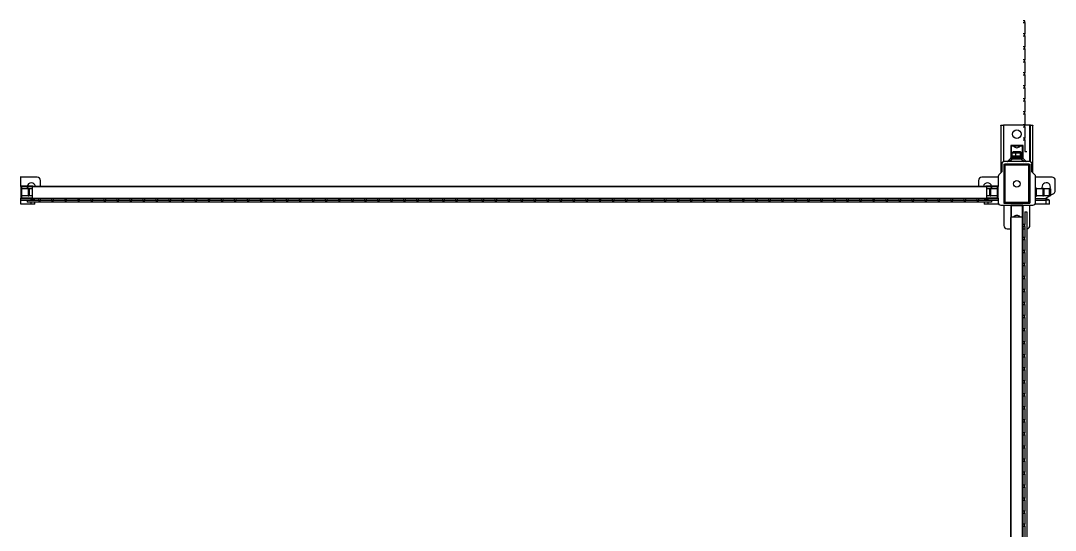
# Model space of a CAD drawing. Header units: inches. Extents: x 0 to 34.2, y 0 to 22.
# Drawn here: x 10.849 to 13.998, y 14.532 to 16.083 of the extents above; entities that cross this region are included whole.
import ezdxf

# ---------------------------------------------------------------- set-up
doc = ezdxf.new("R2010")
doc.units = ezdxf.units.IN
doc.header["$MEASUREMENT"] = 0

msp = doc.modelspace()

# ---------------------------------------------------------------- linework, layer by layer
at = {"color": 7, "linetype": 'Continuous', "lineweight": 25}
for p, q in [((13.9056, 16.0826), (13.8997, 16.0826)), ((13.8997, 16.0767), (13.9056, 16.0767)), ((13.9056, 16.0767), (13.9056, 16.0826)), ((13.9056, 16.0767), (13.9056, 16.043)), ((13.9056, 16.043), (13.8997, 16.043)), ((13.8997, 16.037), (13.9056, 16.037)), ((13.9056, 16.037), (13.9056, 16.043)), ((13.9056, 16.037), (13.9056, 16.0033)), ((13.9056, 16.0033), (13.8997, 16.0033)), ((13.8997, 15.9974), (13.9056, 15.9974)), ((13.9056, 15.9974), (13.9056, 16.0033)), ((13.9056, 15.9974), (13.9056, 15.9637)), ((13.9056, 15.9637), (13.8997, 15.9637)), ((13.9056, 15.9577), (13.9056, 15.9637)), ((13.8997, 15.9577), (13.9056, 15.9577)), ((13.9056, 15.9577), (13.9056, 15.924)), ((13.9056, 15.924), (13.8997, 15.924)), ((13.8997, 15.918), (13.9056, 15.918)), ((13.9056, 15.918), (13.9056, 15.924)), ((13.9056, 15.918), (13.9056, 15.8843)), ((13.9056, 15.8843), (13.8997, 15.8843)), ((13.8997, 15.8784), (13.9056, 15.8784)), ((13.9056, 15.8784), (13.9056, 15.8843)), ((13.9056, 15.8784), (13.9056, 15.8447)), ((13.9056, 15.8447), (13.8997, 15.8447)), ((13.8997, 15.8387), (13.9056, 15.8387)), ((13.9056, 15.8387), (13.9056, 15.8447)), ((13.9056, 15.8387), (13.9056, 15.805)), ((13.9056, 15.805), (13.8997, 15.805)), ((13.8997, 15.7991), (13.9056, 15.7991)), ((13.9056, 15.7991), (13.9056, 15.805)), ((13.9056, 15.7991), (13.9056, 15.7654)), ((13.8318, 15.7651), (13.8397, 15.7651)), ((13.8318, 15.7638), (13.8318, 15.7651)), ((13.8318, 15.7638), (13.8318, 15.6461)), ((13.8397, 15.7638), (13.8318, 15.7638)), ((13.8397, 15.7651), (13.8397, 15.7638)), ((13.8412, 15.7651), (13.8397, 15.7651)), ((13.8397, 15.7638), (13.8397, 15.6537)), ((13.9205, 15.7651), (13.8412, 15.7651)), ((13.8412, 15.6542), (13.8412, 15.7651)), ((13.9056, 15.7654), (13.8997, 15.7654)), ((13.8997, 15.7594), (13.9056, 15.7594)), ((13.9056, 15.7594), (13.9056, 15.7654)), ((13.9056, 15.7594), (13.9056, 15.7257)), ((13.922, 15.7651), (13.9205, 15.7651)), ((13.9205, 15.6542), (13.9205, 15.7651)), ((13.922, 15.7651), (13.9299, 15.7651)), ((13.922, 15.7638), (13.922, 15.7651)), ((13.922, 15.6537), (13.922, 15.7638)), ((13.9299, 15.7638), (13.922, 15.7638)), ((13.9299, 15.7651), (13.9299, 15.7638)), ((13.9299, 15.6461), (13.9299, 15.7638)), ((13.9056, 15.7257), (13.8997, 15.7257)), ((13.8997, 15.7198), (13.9056, 15.7198)), ((13.9056, 15.7198), (13.9056, 15.7257)), ((13.9056, 15.7198), (13.9056, 15.685)), ((13.8632, 15.7029), (13.862, 15.7029)), ((13.862, 15.7017), (13.862, 15.6664)), ((13.8977, 15.7009), (13.864, 15.7009)), ((13.864, 15.7009), (13.864, 15.6672)), ((13.8667, 15.6712), (13.8667, 15.6811)), ((13.8667, 15.6811), (13.8779, 15.6811)), ((13.8675, 15.6818), (13.8675, 15.6811)), ((13.8676, 15.6818), (13.8675, 15.6818)), ((13.8679, 15.6824), (13.8676, 15.6819)), ((13.8676, 15.6811), (13.8676, 15.6818)), ((13.8677, 15.682), (13.8681, 15.6826)), ((13.8679, 15.682), (13.8677, 15.682)), ((13.8694, 15.6832), (13.868, 15.6827)), ((13.8923, 15.6832), (13.8694, 15.6832)), ((13.8779, 15.6712), (13.8779, 15.6811)), ((13.8779, 15.6811), (13.892, 15.6811)), ((13.8801, 15.6818), (13.8799, 15.6818)), ((13.8799, 15.6818), (13.8799, 15.6811)), ((13.8801, 15.6811), (13.8801, 15.6818)), ((13.892, 15.6712), (13.892, 15.6811)), ((13.892, 15.6811), (13.8949, 15.6811)), ((13.8936, 15.6827), (13.8923, 15.6832)), ((13.8932, 15.6818), (13.8932, 15.6818)), ((13.8933, 15.6818), (13.8932, 15.6818)), ((13.8932, 15.6818), (13.8932, 15.6811)), ((13.8933, 15.6811), (13.8933, 15.6818)), ((13.8937, 15.6824), (13.8941, 15.6818)), ((13.8941, 15.6811), (13.8941, 15.6818)), ((13.8941, 15.6818), (13.8941, 15.6818)), ((13.8941, 15.6818), (13.8941, 15.6811)), ((13.8949, 15.6712), (13.8949, 15.6811)), ((13.8977, 15.6672), (13.8977, 15.7009)), ((13.8997, 15.7029), (13.8985, 15.7029)), ((13.8997, 15.6664), (13.8997, 15.7017)), ((13.9056, 15.685), (13.9116, 15.685)), ((13.919, 15.6543), (13.8427, 15.6543)), ((13.8607, 15.6629), (13.8521, 15.6543)), ((13.8663, 15.6618), (13.8588, 15.6543)), ((13.8632, 15.6652), (13.8985, 15.6652)), ((13.864, 15.6672), (13.8977, 15.6672)), ((13.8663, 15.6652), (13.8663, 15.6618)), ((13.8954, 15.6652), (13.8663, 15.6652)), ((13.8954, 15.6618), (13.8663, 15.6618)), ((13.8667, 15.6712), (13.8779, 15.6712)), ((13.8729, 15.6712), (13.8729, 15.6652)), ((13.8779, 15.6712), (13.892, 15.6712)), ((13.8888, 15.6652), (13.8888, 15.6712)), ((13.892, 15.6712), (13.8949, 15.6712)), ((13.8954, 15.6652), (13.8954, 15.6618)), ((13.8954, 15.6618), (13.9029, 15.6543)), ((13.901, 15.6629), (13.9096, 15.6543)), ((13.8347, 15.6226), (13.8262, 15.614)), ((13.8347, 15.6461), (13.8318, 15.6461)), ((13.8318, 15.6461), (13.8318, 15.6196)), ((13.8347, 15.6464), (13.8347, 15.6226)), ((13.8412, 15.6431), (13.8412, 15.5301)), ((13.8413, 15.6461), (13.8413, 15.6438)), ((13.8413, 15.6461), (13.8442, 15.6461)), ((13.9175, 15.6461), (13.8442, 15.6461)), ((13.9175, 15.6431), (13.8442, 15.6431)), ((13.8442, 15.6431), (13.8442, 15.5301)), ((13.9175, 15.6461), (13.9206, 15.6461)), ((13.9175, 15.5301), (13.9175, 15.6431)), ((13.9205, 15.6183), (13.9205, 15.6461)), ((13.9205, 15.5301), (13.9205, 15.6431)), ((13.9205, 15.6183), (13.9206, 15.6183)), ((13.9205, 15.6064), (13.9205, 15.6183)), ((13.9206, 15.6461), (13.9206, 15.5271)), ((13.9269, 15.6226), (13.9269, 15.6464)), ((13.9269, 15.6461), (13.9299, 15.6461)), ((13.9355, 15.614), (13.9269, 15.6226)), ((13.9299, 15.6196), (13.9299, 15.6461)), ((10.8494, 15.5785), (10.8494, 15.6084)), ((10.8994, 15.6064), (10.8494, 15.6064)), ((10.9094, 15.5797), (10.9094, 15.5965)), ((13.7638, 15.5965), (13.7638, 15.5797)), ((13.8238, 15.6064), (13.7738, 15.6064)), ((13.8238, 15.6084), (13.8238, 15.5785)), ((13.9206, 15.6064), (13.9205, 15.6064)), ((13.9379, 15.5294), (13.9379, 15.6084)), ((13.9879, 15.6064), (13.9379, 15.6064)), ((13.9978, 15.5655), (13.9978, 15.5965)), ((10.8494, 15.5785), (10.8494, 15.5431)), ((10.8859, 15.5797), (10.8505, 15.5797)), ((10.8514, 15.5777), (10.8514, 15.544)), ((10.8851, 15.5777), (10.8514, 15.5777)), ((10.8519, 15.5727), (10.8514, 15.5727)), ((10.8519, 15.5489), (10.8519, 15.5727)), ((10.8717, 15.5707), (10.8519, 15.5707)), ((10.8737, 15.5717), (10.8717, 15.5717)), ((10.8717, 15.5717), (10.8717, 15.5499)), ((10.8757, 15.5697), (10.8737, 15.5717)), ((10.8737, 15.5499), (10.8737, 15.5717)), ((10.8851, 15.5707), (10.8747, 15.5707)), ((10.8757, 15.5519), (10.8757, 15.5697)), ((10.8851, 15.544), (10.8851, 15.5777)), ((10.8871, 15.5797), (13.7862, 15.5797)), ((10.8871, 15.5785), (10.8871, 15.5797)), ((10.8871, 15.5785), (13.7862, 15.5785)), ((13.7862, 15.5797), (13.7862, 15.5785)), ((13.8227, 15.5797), (13.7873, 15.5797)), ((13.8218, 15.5777), (13.7881, 15.5777)), ((13.7881, 15.5777), (13.7881, 15.544)), ((13.7985, 15.5707), (13.7881, 15.5707)), ((13.7995, 15.5717), (13.7976, 15.5697)), ((13.7976, 15.5697), (13.7976, 15.5519)), ((13.8015, 15.5717), (13.7995, 15.5717)), ((13.7995, 15.5717), (13.7995, 15.5499)), ((13.8015, 15.5499), (13.8015, 15.5717)), ((13.8214, 15.5707), (13.8015, 15.5707)), ((13.8218, 15.5727), (13.8214, 15.5727)), ((13.8214, 15.5727), (13.8214, 15.5489)), ((13.8218, 15.544), (13.8218, 15.5777)), ((13.8238, 15.5431), (13.8238, 15.5785)), ((13.9403, 15.5727), (13.9379, 15.5727)), ((13.9403, 15.5489), (13.9403, 15.5727)), ((13.9602, 15.5707), (13.9403, 15.5707)), ((13.9621, 15.5717), (13.9602, 15.5717)), ((13.9602, 15.5717), (13.9602, 15.5499)), ((13.9641, 15.5697), (13.9621, 15.5717)), ((13.9621, 15.5499), (13.9621, 15.5717)), ((13.98, 15.5707), (13.9631, 15.5707)), ((13.9641, 15.5519), (13.9641, 15.5697)), ((13.982, 15.5717), (13.98, 15.5717)), ((13.98, 15.5499), (13.98, 15.5717)), ((13.984, 15.5697), (13.982, 15.5717)), ((13.982, 15.5499), (13.982, 15.5717)), ((13.9837, 15.5516), (13.9929, 15.5569)), ((13.984, 15.5519), (13.984, 15.5697)), ((10.8494, 15.5294), (10.8494, 15.5431)), ((10.8494, 15.5421), (10.8501, 15.5421)), ((10.8494, 15.5371), (10.8801, 15.5371)), ((10.8494, 15.5242), (10.8494, 15.5294)), ((10.8801, 15.5242), (10.8494, 15.5242)), ((10.8505, 15.542), (10.8859, 15.542)), ((10.8514, 15.5489), (10.8519, 15.5489)), ((10.8514, 15.544), (10.8851, 15.544)), ((10.8519, 15.5509), (10.8717, 15.5509)), ((10.8692, 15.536), (10.8692, 15.5301)), ((10.9039, 15.536), (10.8692, 15.536)), ((13.804, 15.5301), (10.8692, 15.5301)), ((10.8717, 15.5499), (10.8737, 15.5499)), ((10.8737, 15.5499), (10.8757, 15.5519)), ((10.8747, 15.5509), (10.8851, 15.5509)), ((10.8801, 15.542), (10.8801, 15.5371)), ((10.892, 15.5371), (10.8801, 15.5371)), ((10.8801, 15.5371), (10.8801, 15.536)), ((10.8801, 15.5301), (10.8801, 15.5242)), ((10.892, 15.5242), (10.8801, 15.5242)), ((10.892, 15.5371), (10.8816, 15.542)), ((10.8819, 15.544), (10.8851, 15.5458)), ((10.8871, 15.5431), (13.7862, 15.5431)), ((10.8871, 15.542), (10.8871, 15.5431)), ((10.8871, 15.542), (13.7862, 15.542)), ((10.892, 15.536), (10.892, 15.5371)), ((10.892, 15.5242), (10.892, 15.5301)), ((10.9039, 15.542), (10.9039, 15.536)), ((10.9039, 15.536), (10.9099, 15.536)), ((10.9099, 15.536), (10.9099, 15.542)), ((10.9436, 15.536), (10.9099, 15.536)), ((10.9436, 15.542), (10.9436, 15.536)), ((10.9436, 15.536), (10.9495, 15.536)), ((10.9495, 15.536), (10.9495, 15.542)), ((10.9832, 15.536), (10.9495, 15.536)), ((10.9832, 15.542), (10.9832, 15.536)), ((10.9832, 15.536), (10.9892, 15.536)), ((10.9892, 15.536), (10.9892, 15.542)), ((11.0229, 15.536), (10.9892, 15.536)), ((11.0229, 15.542), (11.0229, 15.536)), ((11.0229, 15.536), (11.0288, 15.536)), ((11.0288, 15.536), (11.0288, 15.542)), ((11.0625, 15.536), (11.0288, 15.536)), ((11.0625, 15.542), (11.0625, 15.536)), ((11.0625, 15.536), (11.0685, 15.536)), ((11.0685, 15.536), (11.0685, 15.542)), ((11.1022, 15.536), (11.0685, 15.536)), ((11.1022, 15.542), (11.1022, 15.536)), ((11.1022, 15.536), (11.1082, 15.536)), ((11.1082, 15.536), (11.1082, 15.542)), ((11.1419, 15.536), (11.1082, 15.536)), ((11.1419, 15.542), (11.1419, 15.536)), ((11.1419, 15.536), (11.1478, 15.536)), ((11.1478, 15.536), (11.1478, 15.542)), ((11.1815, 15.536), (11.1478, 15.536)), ((11.1815, 15.542), (11.1815, 15.536)), ((11.1815, 15.536), (11.1875, 15.536)), ((11.1875, 15.536), (11.1875, 15.542)), ((11.2212, 15.536), (11.1875, 15.536)), ((11.2212, 15.542), (11.2212, 15.536)), ((11.2212, 15.536), (11.2271, 15.536)), ((11.2271, 15.536), (11.2271, 15.542)), ((11.2608, 15.536), (11.2271, 15.536)), ((11.2608, 15.542), (11.2608, 15.536)), ((11.2608, 15.536), (11.2668, 15.536)), ((11.2668, 15.536), (11.2668, 15.542)), ((11.3005, 15.536), (11.2668, 15.536)), ((11.3005, 15.542), (11.3005, 15.536)), ((11.3005, 15.536), (11.3065, 15.536)), ((11.3065, 15.536), (11.3065, 15.542)), ((11.3402, 15.536), (11.3065, 15.536)), ((11.3402, 15.542), (11.3402, 15.536)), ((11.3402, 15.536), (11.3461, 15.536)), ((11.3461, 15.536), (11.3461, 15.542)), ((11.3798, 15.536), (11.3461, 15.536)), ((11.3798, 15.542), (11.3798, 15.536)), ((11.3798, 15.536), (11.3858, 15.536)), ((11.3858, 15.536), (11.3858, 15.542)), ((11.4195, 15.536), (11.3858, 15.536)), ((11.4195, 15.542), (11.4195, 15.536)), ((11.4195, 15.536), (11.4254, 15.536)), ((11.4254, 15.536), (11.4254, 15.542)), ((11.4591, 15.536), (11.4254, 15.536)), ((11.4591, 15.542), (11.4591, 15.536)), ((11.4591, 15.536), (11.4651, 15.536)), ((11.4651, 15.536), (11.4651, 15.542)), ((11.4988, 15.536), (11.4651, 15.536)), ((11.4988, 15.542), (11.4988, 15.536)), ((11.4988, 15.536), (11.5047, 15.536)), ((11.5047, 15.536), (11.5047, 15.542)), ((11.5385, 15.536), (11.5047, 15.536)), ((11.5385, 15.542), (11.5385, 15.536)), ((11.5385, 15.536), (11.5444, 15.536)), ((11.5444, 15.536), (11.5444, 15.542)), ((11.5781, 15.536), (11.5444, 15.536)), ((11.5781, 15.542), (11.5781, 15.536)), ((11.5781, 15.536), (11.5841, 15.536)), ((11.5841, 15.536), (11.5841, 15.542)), ((11.6178, 15.536), (11.5841, 15.536)), ((11.6178, 15.542), (11.6178, 15.536)), ((11.6178, 15.536), (11.6237, 15.536)), ((11.6237, 15.536), (11.6237, 15.542)), ((11.6574, 15.536), (11.6237, 15.536)), ((11.6574, 15.542), (11.6574, 15.536)), ((11.6574, 15.536), (11.6634, 15.536)), ((11.6634, 15.536), (11.6634, 15.542)), ((11.6971, 15.536), (11.6634, 15.536)), ((11.6971, 15.542), (11.6971, 15.536)), ((11.6971, 15.536), (11.703, 15.536)), ((11.703, 15.536), (11.703, 15.542)), ((11.7368, 15.536), (11.703, 15.536)), ((11.7368, 15.542), (11.7368, 15.536)), ((11.7368, 15.536), (11.7427, 15.536)), ((11.7427, 15.536), (11.7427, 15.542)), ((11.7764, 15.536), (11.7427, 15.536)), ((11.7764, 15.542), (11.7764, 15.536)), ((11.7764, 15.536), (11.7824, 15.536)), ((11.7824, 15.536), (11.7824, 15.542)), ((11.8161, 15.536), (11.7824, 15.536)), ((11.8161, 15.542), (11.8161, 15.536)), ((11.8161, 15.536), (11.822, 15.536)), ((11.822, 15.536), (11.822, 15.542)), ((11.8557, 15.536), (11.822, 15.536)), ((11.8557, 15.542), (11.8557, 15.536)), ((11.8557, 15.536), (11.8617, 15.536)), ((11.8617, 15.536), (11.8617, 15.542)), ((11.8954, 15.536), (11.8617, 15.536)), ((11.8954, 15.542), (11.8954, 15.536)), ((11.8954, 15.536), (11.9013, 15.536)), ((11.9013, 15.536), (11.9013, 15.542)), ((11.9351, 15.536), (11.9013, 15.536)), ((11.9351, 15.542), (11.9351, 15.536)), ((11.9351, 15.536), (11.941, 15.536)), ((11.941, 15.536), (11.941, 15.542)), ((11.9747, 15.536), (11.941, 15.536)), ((11.9747, 15.542), (11.9747, 15.536)), ((11.9747, 15.536), (11.9807, 15.536)), ((11.9807, 15.536), (11.9807, 15.542)), ((12.0144, 15.536), (11.9807, 15.536)), ((12.0144, 15.542), (12.0144, 15.536)), ((12.0144, 15.536), (12.0203, 15.536)), ((12.0203, 15.536), (12.0203, 15.542)), ((12.054, 15.536), (12.0203, 15.536)), ((12.054, 15.542), (12.054, 15.536)), ((12.054, 15.536), (12.06, 15.536)), ((12.06, 15.536), (12.06, 15.542)), ((12.0937, 15.536), (12.06, 15.536)), ((12.0937, 15.542), (12.0937, 15.536)), ((12.0937, 15.536), (12.0996, 15.536)), ((12.0996, 15.536), (12.0996, 15.542)), ((12.1333, 15.536), (12.0996, 15.536)), ((12.1333, 15.542), (12.1333, 15.536)), ((12.1333, 15.536), (12.1393, 15.536)), ((12.1393, 15.536), (12.1393, 15.542)), ((12.173, 15.536), (12.1393, 15.536)), ((12.173, 15.542), (12.173, 15.536)), ((12.173, 15.536), (12.179, 15.536)), ((12.179, 15.536), (12.179, 15.542)), ((12.2127, 15.536), (12.179, 15.536)), ((12.2127, 15.542), (12.2127, 15.536)), ((12.2127, 15.536), (12.2186, 15.536)), ((12.2186, 15.536), (12.2186, 15.542)), ((12.2523, 15.536), (12.2186, 15.536)), ((12.2523, 15.542), (12.2523, 15.536)), ((12.2523, 15.536), (12.2583, 15.536)), ((12.2583, 15.536), (12.2583, 15.542)), ((12.292, 15.536), (12.2583, 15.536)), ((12.292, 15.542), (12.292, 15.536)), ((12.292, 15.536), (12.2979, 15.536)), ((12.2979, 15.536), (12.2979, 15.542)), ((12.3316, 15.536), (12.2979, 15.536)), ((12.3316, 15.542), (12.3316, 15.536)), ((12.3316, 15.536), (12.3376, 15.536)), ((12.3376, 15.536), (12.3376, 15.542)), ((12.3713, 15.536), (12.3376, 15.536)), ((12.3713, 15.542), (12.3713, 15.536)), ((12.3713, 15.536), (12.3773, 15.536)), ((12.3773, 15.536), (12.3773, 15.542)), ((12.411, 15.536), (12.3773, 15.536)), ((12.411, 15.542), (12.411, 15.536)), ((12.411, 15.536), (12.4169, 15.536)), ((12.4169, 15.536), (12.4169, 15.542)), ((12.4506, 15.536), (12.4169, 15.536)), ((12.4506, 15.542), (12.4506, 15.536)), ((12.4506, 15.536), (12.4566, 15.536)), ((12.4566, 15.536), (12.4566, 15.542)), ((12.4903, 15.536), (12.4566, 15.536)), ((12.4903, 15.542), (12.4903, 15.536)), ((12.4903, 15.536), (12.4962, 15.536)), ((12.4962, 15.536), (12.4962, 15.542)), ((12.5299, 15.536), (12.4962, 15.536)), ((12.5299, 15.542), (12.5299, 15.536)), ((12.5299, 15.536), (12.5359, 15.536)), ((12.5359, 15.536), (12.5359, 15.542)), ((12.5696, 15.536), (12.5359, 15.536)), ((12.5696, 15.542), (12.5696, 15.536)), ((12.5696, 15.536), (12.5756, 15.536)), ((12.5756, 15.536), (12.5756, 15.542)), ((12.6093, 15.536), (12.5756, 15.536)), ((12.6093, 15.542), (12.6093, 15.536)), ((12.6093, 15.536), (12.6152, 15.536)), ((12.6152, 15.536), (12.6152, 15.542)), ((12.6489, 15.536), (12.6152, 15.536)), ((12.6489, 15.542), (12.6489, 15.536)), ((12.6489, 15.536), (12.6549, 15.536)), ((12.6549, 15.536), (12.6549, 15.542)), ((12.6886, 15.536), (12.6549, 15.536)), ((12.6886, 15.542), (12.6886, 15.536)), ((12.6886, 15.536), (12.6945, 15.536)), ((12.6945, 15.536), (12.6945, 15.542)), ((12.7282, 15.536), (12.6945, 15.536)), ((12.7282, 15.542), (12.7282, 15.536)), ((12.7282, 15.536), (12.7342, 15.536)), ((12.7342, 15.536), (12.7342, 15.542)), ((12.7679, 15.536), (12.7342, 15.536)), ((12.7679, 15.542), (12.7679, 15.536)), ((12.7679, 15.536), (12.7738, 15.536)), ((12.7738, 15.536), (12.7738, 15.542)), ((12.8076, 15.536), (12.7738, 15.536)), ((12.8076, 15.542), (12.8076, 15.536)), ((12.8076, 15.536), (12.8135, 15.536)), ((12.8135, 15.536), (12.8135, 15.542)), ((12.8472, 15.536), (12.8135, 15.536)), ((12.8472, 15.542), (12.8472, 15.536)), ((12.8472, 15.536), (12.8532, 15.536)), ((12.8532, 15.536), (12.8532, 15.542)), ((12.8869, 15.536), (12.8532, 15.536)), ((12.8869, 15.542), (12.8869, 15.536)), ((12.8869, 15.536), (12.8928, 15.536)), ((12.8928, 15.536), (12.8928, 15.542)), ((12.9265, 15.536), (12.8928, 15.536)), ((12.9265, 15.542), (12.9265, 15.536)), ((12.9265, 15.536), (12.9325, 15.536)), ((12.9325, 15.536), (12.9325, 15.542)), ((12.9662, 15.536), (12.9325, 15.536)), ((12.9662, 15.542), (12.9662, 15.536)), ((12.9662, 15.536), (12.9721, 15.536)), ((12.9721, 15.536), (12.9721, 15.542)), ((13.0059, 15.536), (12.9721, 15.536)), ((13.0059, 15.542), (13.0059, 15.536)), ((13.0059, 15.536), (13.0118, 15.536)), ((13.0118, 15.536), (13.0118, 15.542)), ((13.0455, 15.536), (13.0118, 15.536)), ((13.0455, 15.542), (13.0455, 15.536)), ((13.0455, 15.536), (13.0515, 15.536)), ((13.0515, 15.536), (13.0515, 15.542)), ((13.0852, 15.536), (13.0515, 15.536)), ((13.0852, 15.542), (13.0852, 15.536)), ((13.0852, 15.536), (13.0911, 15.536)), ((13.0911, 15.536), (13.0911, 15.542)), ((13.1248, 15.536), (13.0911, 15.536)), ((13.1248, 15.542), (13.1248, 15.536)), ((13.1248, 15.536), (13.1308, 15.536)), ((13.1308, 15.536), (13.1308, 15.542)), ((13.1645, 15.536), (13.1308, 15.536)), ((13.1645, 15.542), (13.1645, 15.536)), ((13.1645, 15.536), (13.1704, 15.536)), ((13.1704, 15.536), (13.1704, 15.542)), ((13.2042, 15.536), (13.1704, 15.536)), ((13.2042, 15.542), (13.2042, 15.536)), ((13.2042, 15.536), (13.2101, 15.536)), ((13.2101, 15.536), (13.2101, 15.542)), ((13.2438, 15.536), (13.2101, 15.536)), ((13.2438, 15.542), (13.2438, 15.536)), ((13.2438, 15.536), (13.2498, 15.536)), ((13.2498, 15.536), (13.2498, 15.542)), ((13.2835, 15.536), (13.2498, 15.536)), ((13.2835, 15.542), (13.2835, 15.536)), ((13.2835, 15.536), (13.2894, 15.536)), ((13.2894, 15.536), (13.2894, 15.542)), ((13.3231, 15.536), (13.2894, 15.536)), ((13.3231, 15.542), (13.3231, 15.536)), ((13.3231, 15.536), (13.3291, 15.536)), ((13.3291, 15.536), (13.3291, 15.542)), ((13.3628, 15.536), (13.3291, 15.536)), ((13.3628, 15.542), (13.3628, 15.536)), ((13.3628, 15.536), (13.3687, 15.536)), ((13.3687, 15.536), (13.3687, 15.542)), ((13.4024, 15.536), (13.3687, 15.536)), ((13.4024, 15.542), (13.4024, 15.536)), ((13.4024, 15.536), (13.4084, 15.536)), ((13.4084, 15.536), (13.4084, 15.542)), ((13.4421, 15.536), (13.4084, 15.536)), ((13.4421, 15.542), (13.4421, 15.536)), ((13.4421, 15.536), (13.4481, 15.536)), ((13.4481, 15.536), (13.4481, 15.542)), ((13.4818, 15.536), (13.4481, 15.536)), ((13.4818, 15.542), (13.4818, 15.536)), ((13.4818, 15.536), (13.4877, 15.536)), ((13.4877, 15.536), (13.4877, 15.542)), ((13.5214, 15.536), (13.4877, 15.536)), ((13.5214, 15.542), (13.5214, 15.536)), ((13.5214, 15.536), (13.5274, 15.536)), ((13.5274, 15.536), (13.5274, 15.542)), ((13.5611, 15.536), (13.5274, 15.536)), ((13.5611, 15.542), (13.5611, 15.536)), ((13.5611, 15.536), (13.567, 15.536)), ((13.567, 15.536), (13.567, 15.542)), ((13.6007, 15.536), (13.567, 15.536)), ((13.6007, 15.542), (13.6007, 15.536)), ((13.6007, 15.536), (13.6067, 15.536)), ((13.6067, 15.536), (13.6067, 15.542)), ((13.6404, 15.536), (13.6067, 15.536)), ((13.6404, 15.542), (13.6404, 15.536)), ((13.6404, 15.536), (13.6464, 15.536)), ((13.6464, 15.536), (13.6464, 15.542)), ((13.6801, 15.536), (13.6464, 15.536)), ((13.6801, 15.542), (13.6801, 15.536)), ((13.6801, 15.536), (13.686, 15.536)), ((13.686, 15.536), (13.686, 15.542)), ((13.7197, 15.536), (13.686, 15.536)), ((13.7197, 15.542), (13.7197, 15.536)), ((13.7197, 15.536), (13.7257, 15.536)), ((13.7257, 15.536), (13.7257, 15.542)), ((13.7594, 15.536), (13.7257, 15.536)), ((13.7594, 15.542), (13.7594, 15.536)), ((13.7594, 15.536), (13.7653, 15.536)), ((13.7653, 15.536), (13.7653, 15.542)), ((13.804, 15.536), (13.7653, 15.536)), ((13.7916, 15.542), (13.7812, 15.5371)), ((13.7931, 15.5371), (13.7812, 15.5371)), ((13.7812, 15.5371), (13.7812, 15.536)), ((13.7812, 15.5301), (13.7812, 15.5242)), ((13.7931, 15.5242), (13.7812, 15.5242)), ((13.7862, 15.5431), (13.7862, 15.542)), ((13.7873, 15.542), (13.8227, 15.542)), ((13.7881, 15.5509), (13.7985, 15.5509)), ((13.7881, 15.5458), (13.7913, 15.544)), ((13.7881, 15.544), (13.8218, 15.544)), ((13.7931, 15.5371), (13.7931, 15.542)), ((13.7931, 15.5371), (13.8238, 15.5371)), ((13.7931, 15.536), (13.7931, 15.5371)), ((13.7931, 15.5242), (13.7931, 15.5301)), ((13.8238, 15.5242), (13.7931, 15.5242)), ((13.7976, 15.5519), (13.7995, 15.5499)), ((13.7995, 15.5499), (13.8015, 15.5499)), ((13.8015, 15.5509), (13.8214, 15.5509)), ((13.804, 15.536), (13.804, 15.5301)), ((13.8214, 15.5489), (13.8218, 15.5489)), ((13.8231, 15.5421), (13.8238, 15.5421)), ((13.8238, 15.5431), (13.8238, 15.5294)), ((13.8238, 15.5294), (13.8238, 15.5242)), ((13.8413, 15.5294), (13.8413, 15.5271)), ((13.8413, 15.5271), (13.8442, 15.5271)), ((13.8442, 15.5301), (13.9175, 15.5301)), ((13.8442, 15.5271), (13.9175, 15.5271)), ((13.9175, 15.5271), (13.9206, 15.5271)), ((13.9379, 15.5489), (13.9403, 15.5489)), ((13.9379, 15.5421), (13.9686, 15.5421)), ((13.9379, 15.5371), (13.9686, 15.5371)), ((13.9379, 15.5242), (13.9379, 15.5294)), ((13.9686, 15.5242), (13.9379, 15.5242)), ((13.9403, 15.5509), (13.9602, 15.5509)), ((13.9602, 15.5499), (13.9621, 15.5499)), ((13.9621, 15.5499), (13.9641, 15.5519)), ((13.9631, 15.5509), (13.98, 15.5509)), ((13.9672, 15.5421), (13.9807, 15.5499)), ((13.9686, 15.5421), (13.9686, 15.5371)), ((13.9699, 15.5421), (13.9686, 15.5421)), ((13.9686, 15.5371), (13.9686, 15.5242)), ((13.9805, 15.5371), (13.9686, 15.5371)), ((13.9805, 15.5242), (13.9686, 15.5242)), ((13.9805, 15.5371), (13.9699, 15.5421)), ((13.98, 15.5499), (13.982, 15.5499)), ((13.9805, 15.5242), (13.9805, 15.5371)), ((13.982, 15.5499), (13.984, 15.5519)), ((13.8318, 15.5215), (13.8632, 15.5215)), ((13.8412, 15.5215), (13.8412, 15.4597)), ((13.862, 15.5203), (13.862, 15.4849)), ((13.8985, 15.5215), (13.8632, 15.5215)), ((13.864, 15.5195), (13.864, 15.4858)), ((13.8977, 15.5195), (13.864, 15.5195)), ((13.8977, 15.4858), (13.8977, 15.5195)), ((13.8985, 15.5215), (13.9299, 15.5215)), ((13.8997, 15.4849), (13.8997, 15.5203)), ((13.9056, 15.5016), (13.9056, 15.463)), ((13.9056, 15.5016), (13.9116, 15.5016)), ((13.9116, 15.5016), (13.9116, 12.5668)), ((13.9205, 15.4597), (13.9205, 15.5215)), ((13.862, 12.5847), (13.862, 15.4838)), ((13.862, 15.4838), (13.8632, 15.4838)), ((13.8632, 12.5847), (13.8632, 15.4838)), ((13.864, 15.4858), (13.8977, 15.4858)), ((13.8985, 12.5847), (13.8985, 15.4838)), ((13.8985, 15.4838), (13.8997, 15.4838)), ((13.8997, 12.5847), (13.8997, 15.4838)), ((13.9056, 15.463), (13.8997, 15.463)), ((13.9056, 15.457), (13.9056, 15.463)), ((13.8511, 15.4498), (13.862, 15.4498)), ((13.8997, 15.457), (13.9056, 15.457)), ((13.8997, 15.4498), (13.9056, 15.4498)), ((13.9056, 15.457), (13.9056, 15.4233)), ((13.9056, 15.4233), (13.8997, 15.4233)), ((13.8997, 15.4173), (13.9056, 15.4173)), ((13.9056, 15.4173), (13.9056, 15.4233)), ((13.9056, 15.4173), (13.9056, 15.3836)), ((13.9056, 15.3836), (13.8997, 15.3836)), ((13.8997, 15.3777), (13.9056, 15.3777)), ((13.9056, 15.3777), (13.9056, 15.3836)), ((13.9056, 15.3777), (13.9056, 15.344)), ((13.9056, 15.344), (13.8997, 15.344)), ((13.8997, 15.338), (13.9056, 15.338)), ((13.9056, 15.338), (13.9056, 15.344)), ((13.9056, 15.338), (13.9056, 15.3043)), ((13.9056, 15.3043), (13.8997, 15.3043)), ((13.9056, 15.2984), (13.9056, 15.3043)), ((13.8997, 15.2984), (13.9056, 15.2984)), ((13.9056, 15.2984), (13.9056, 15.2647)), ((13.9056, 15.2647), (13.8997, 15.2647)), ((13.8997, 15.2587), (13.9056, 15.2587)), ((13.9056, 15.2587), (13.9056, 15.2647)), ((13.9056, 15.2587), (13.9056, 15.225)), ((13.9056, 15.225), (13.8997, 15.225)), ((13.8997, 15.2191), (13.9056, 15.2191)), ((13.9056, 15.2191), (13.9056, 15.225)), ((13.9056, 15.2191), (13.9056, 15.1853)), ((13.9056, 15.1853), (13.8997, 15.1853)), ((13.8997, 15.1794), (13.9056, 15.1794)), ((13.9056, 15.1794), (13.9056, 15.1853)), ((13.9056, 15.1794), (13.9056, 15.1457)), ((13.9056, 15.1457), (13.8997, 15.1457)), ((13.9056, 15.1397), (13.9056, 15.1457)), ((13.8997, 15.1397), (13.9056, 15.1397)), ((13.9056, 15.1397), (13.9056, 15.106)), ((13.9056, 15.106), (13.8997, 15.106)), ((13.8997, 15.1001), (13.9056, 15.1001)), ((13.9056, 15.1001), (13.9056, 15.106)), ((13.9056, 15.1001), (13.9056, 15.0664)), ((13.9056, 15.0664), (13.8997, 15.0664)), ((13.8997, 15.0604), (13.9056, 15.0604)), ((13.9056, 15.0604), (13.9056, 15.0664)), ((13.9056, 15.0604), (13.9056, 15.0267)), ((13.9056, 15.0267), (13.8997, 15.0267)), ((13.8997, 15.0208), (13.9056, 15.0208)), ((13.9056, 15.0208), (13.9056, 15.0267)), ((13.9056, 15.0208), (13.9056, 14.987)), ((13.9056, 14.987), (13.8997, 14.987)), ((13.9056, 14.9811), (13.9056, 14.987)), ((13.8997, 14.9811), (13.9056, 14.9811)), ((13.9056, 14.9811), (13.9056, 14.9474)), ((13.9056, 14.9474), (13.8997, 14.9474)), ((13.8997, 14.9414), (13.9056, 14.9414)), ((13.9056, 14.9414), (13.9056, 14.9474)), ((13.9056, 14.9414), (13.9056, 14.9077)), ((13.9056, 14.9077), (13.8997, 14.9077)), ((13.8997, 14.9018), (13.9056, 14.9018)), ((13.9056, 14.9018), (13.9056, 14.9077)), ((13.9056, 14.9018), (13.9056, 14.8681)), ((13.9056, 14.8681), (13.8997, 14.8681)), ((13.8997, 14.8621), (13.9056, 14.8621)), ((13.9056, 14.8621), (13.9056, 14.8681)), ((13.9056, 14.8621), (13.9056, 14.8284)), ((13.9056, 14.8284), (13.8997, 14.8284)), ((13.8997, 14.8225), (13.9056, 14.8225)), ((13.9056, 14.8225), (13.9056, 14.8284)), ((13.9056, 14.8225), (13.9056, 14.7887)), ((13.9056, 14.7887), (13.8997, 14.7887)), ((13.8997, 14.7828), (13.9056, 14.7828)), ((13.9056, 14.7828), (13.9056, 14.7887)), ((13.9056, 14.7828), (13.9056, 14.7491)), ((13.9056, 14.7491), (13.8997, 14.7491)), ((13.8997, 14.7431), (13.9056, 14.7431)), ((13.9056, 14.7431), (13.9056, 14.7491)), ((13.9056, 14.7431), (13.9056, 14.7094)), ((13.9056, 14.7094), (13.8997, 14.7094)), ((13.8997, 14.7035), (13.9056, 14.7035)), ((13.9056, 14.7035), (13.9056, 14.7094)), ((13.9056, 14.7035), (13.9056, 14.6698)), ((13.9056, 14.6698), (13.8997, 14.6698)), ((13.8997, 14.6638), (13.9056, 14.6638)), ((13.9056, 14.6638), (13.9056, 14.6698)), ((13.9056, 14.6638), (13.9056, 14.6301)), ((13.9056, 14.6301), (13.8997, 14.6301)), ((13.8997, 14.6242), (13.9056, 14.6242)), ((13.9056, 14.6242), (13.9056, 14.6301)), ((13.9056, 14.6242), (13.9056, 14.5905)), ((13.9056, 14.5905), (13.8997, 14.5905)), ((13.8997, 14.5845), (13.9056, 14.5845)), ((13.9056, 14.5845), (13.9056, 14.5905)), ((13.9056, 14.5845), (13.9056, 14.5508)), ((13.9056, 14.5508), (13.8997, 14.5508)), ((13.9056, 14.5448), (13.9056, 14.5508)), ((13.8997, 14.5448), (13.9056, 14.5448)), ((13.9056, 14.5448), (13.9056, 14.5111))]:
    msp.add_line(p, q, dxfattribs=at)
msp.add_line((13.8985, 15.7029), (13.8632, 15.7029))
at = {"color": 7, "linetype": 'Continuous', "lineweight": 25, "flags": 128}
for points in [[(13.8663, 15.6618), (13.8654, 15.6624), (13.8645, 15.6628), (13.8637, 15.6631), (13.8629, 15.6633), (13.8622, 15.6634), (13.8616, 15.6634), (13.8611, 15.6632), (13.8607, 15.6629)], [(13.901, 15.6629), (13.9006, 15.6632), (13.9001, 15.6634), (13.8995, 15.6634), (13.8987, 15.6633), (13.898, 15.6631), (13.8971, 15.6628), (13.8963, 15.6624), (13.8954, 15.6618)], [(10.8494, 15.5267), (10.8493, 15.5267), (10.849, 15.5269)], [(13.8242, 15.5269), (13.8239, 15.5267), (13.8238, 15.5267)], [(13.9379, 15.5267), (13.9378, 15.5267), (13.9374, 15.5269)]]:
    msp.add_lwpolyline(points, dxfattribs=at)
at = {"color": 7, "linetype": 'Continuous', "lineweight": 25}
for centre, radius in [((13.8808, 15.7373), 0.0129), ((13.8808, 15.5866), 0.00991)]:
    msp.add_circle(centre, radius, dxfattribs=at)
for centre, radius, start, end in [((13.8632, 15.7017), 0.00116, 90, 180), ((13.8695, 15.683), 0.000198, 90, 110), ((13.8808, 15.7091), 0.0129, 219.6553, 320.3447), ((13.8922, 15.683), 0.000198, 70, 90), ((13.8985, 15.7017), 0.00116, 0, 90), ((13.8427, 15.6464), 0.00793, 90, 180), ((13.8663, 15.6573), 0.00793, 90, 135), ((13.8632, 15.6664), 0.00116, 180, 270), ((13.8954, 15.6573), 0.00793, 45, 90), ((13.8985, 15.6664), 0.00116, 270, 0), ((13.919, 15.6464), 0.00793, 0, 90), ((13.8442, 15.6431), 0.00297, 90, 180), ((13.9175, 15.6431), 0.00297, 0, 90), ((10.8816, 15.5767), 0.0129, 13.3424, 166.6576), ((10.8994, 15.5965), 0.00991, 0, 90), ((13.7738, 15.5965), 0.00991, 90, 180), ((13.7916, 15.5767), 0.0129, 13.3424, 166.6576), ((13.8318, 15.6084), 0.00793, 135, 180), ((13.9299, 15.6084), 0.00793, 0, 45), ((13.9701, 15.5767), 0.0129, 337.3801, 207.4864), ((13.9879, 15.5965), 0.00991, 0, 90), ((10.8505, 15.5785), 0.00116, 90, 180), ((10.8816, 15.5767), 0.0129, 175.5883, 207.4864), ((10.8859, 15.5785), 0.00116, 0, 90), ((13.7873, 15.5785), 0.00116, 90, 180), ((13.7916, 15.5767), 0.0129, 332.5136, 4.4117), ((13.8227, 15.5785), 0.00116, 0, 90), ((13.9879, 15.5655), 0.00991, 300, 0), ((10.8505, 15.5431), 0.00116, 180, 270), ((10.8859, 15.5431), 0.00116, 270, 0), ((13.7873, 15.5431), 0.00116, 180, 270), ((13.8227, 15.5431), 0.00116, 270, 0), ((13.8318, 15.5294), 0.00793, 180, 270), ((13.8442, 15.5301), 0.00297, 180, 270), ((13.9175, 15.5301), 0.00297, 270, 0), ((13.9299, 15.5294), 0.00793, 270, 0), ((13.8632, 15.5203), 0.00116, 90, 180), ((13.8808, 15.4775), 0.0129, 39.6553, 140.3447), ((13.8985, 15.5203), 0.00116, 360, 90), ((13.8511, 15.4597), 0.00991, 180, 270), ((13.8632, 15.4849), 0.00116, 180, 270), ((13.8985, 15.4849), 0.00116, 270, 0), ((13.9106, 15.4597), 0.00991, 275.7323, 0)]:
    msp.add_arc(centre, radius, start, end, dxfattribs=at)
for points, knots in [([(13.8675, 15.6818), (13.8675, 15.6818), (13.8675, 15.6818), (13.8676, 15.6819), (13.8676, 15.6819), (13.8677, 15.682), (13.8677, 15.682)], [0, 0, 0, 0, 0.237834, 0.500075, 0.709362, 1, 1, 1, 1]), ([(13.8677, 15.682), (13.8677, 15.682), (13.8676, 15.6819), (13.8676, 15.6819), (13.8676, 15.6818), (13.8676, 15.6818), (13.8676, 15.6818)], [0, 0, 0, 0, 0.293594, 0.499912, 0.762243, 1, 1, 1, 1]), ([(13.88, 15.682), (13.878, 15.6823), (13.874, 15.683), (13.8699, 15.6824), (13.8679, 15.682)], [0, 0, 0, 0, 0.499869, 1, 1, 1, 1]), ([(13.8921, 15.6832), (13.8922, 15.6832), (13.8922, 15.6832), (13.8918, 15.6832), (13.8908, 15.6832), (13.8891, 15.6832), (13.8862, 15.6832), (13.8827, 15.6832), (13.8797, 15.6832), (13.8774, 15.6832), (13.8753, 15.6832), (13.8728, 15.6832), (13.8716, 15.6832), (13.8708, 15.6832)], [0, 0, 0, 0, 0.036133, 0.113897, 0.191661, 0.267809, 0.409265, 0.55072, 0.626868, 0.704632, 0.782396, 0.858544, 1, 1, 1, 1]), ([(13.8799, 15.6818), (13.8799, 15.6818), (13.8799, 15.6818), (13.8799, 15.6819), (13.8799, 15.6819), (13.88, 15.682), (13.88, 15.682)], [0, 0, 0, 0, 0.238276, 0.475619, 0.726016, 1, 1, 1, 1]), ([(13.8931, 15.682), (13.891, 15.6823), (13.8866, 15.683), (13.8822, 15.6823), (13.88, 15.682)], [0, 0, 0, 0, 0.4966847, 1, 1, 1, 1]), ([(13.88, 15.682), (13.88, 15.682), (13.88, 15.6819), (13.88, 15.6819), (13.88, 15.6818), (13.8801, 15.6818), (13.8801, 15.6818), (13.8801, 15.6818), (13.8801, 15.6818)], [0, 0, 0, 0, 0.295033, 0.499324, 0.755492, 0.879854, 0.987632, 1, 1, 1, 1]), ([(13.8936, 15.6826), (13.8936, 15.6826), (13.8934, 15.6829), (13.8933, 15.6824), (13.8931, 15.682)], [0, 0, 0, 0, 0.092664, 1, 1, 1, 1]), ([(13.8932, 15.6818), (13.8932, 15.6818), (13.8932, 15.6818), (13.8932, 15.6819), (13.8932, 15.6819), (13.8931, 15.682), (13.8931, 15.682)], [0, 0, 0, 0, 0.243642, 0.500104, 0.704525, 1, 1, 1, 1]), ([(13.8931, 15.682), (13.8932, 15.682), (13.8932, 15.6819), (13.8932, 15.6819), (13.8933, 15.6818), (13.8933, 15.6818), (13.8933, 15.6818)], [0, 0, 0, 0, 0.27693, 0.527526, 0.763256, 1, 1, 1, 1]), ([(13.8933, 15.6818), (13.8934, 15.6822), (13.8936, 15.6827), (13.8937, 15.6824), (13.8937, 15.6824)], [0, 0, 0, 0, 0.911409, 1, 1, 1, 1]), ([(13.8941, 15.6818), (13.8941, 15.6818), (13.8941, 15.6818), (13.8941, 15.6819), (13.8941, 15.6819), (13.894, 15.682), (13.894, 15.682)], [0, 0, 0, 0, 0.237808, 0.500075, 0.709362, 1, 1, 1, 1]), ([(13.8527, 15.6546), (13.8527, 15.6546), (13.8526, 15.6545), (13.8531, 15.6545), (13.8533, 15.6545)], [0, 0, 0, 0, 0.52799, 1, 1, 1, 1]), ([(13.9084, 15.6545), (13.9086, 15.6545), (13.909, 15.6545), (13.909, 15.6546), (13.909, 15.6546)], [0, 0, 0, 0, 0.472023, 1, 1, 1, 1])]:
    msp.add_open_spline(points, degree=3, knots=knots, dxfattribs=at)
for points in [[(13.8676, 15.6818), (13.8697, 15.6821), (13.8737, 15.6828), (13.8778, 15.6821), (13.8799, 15.6818)], [(13.8801, 15.6818), (13.8822, 15.6821), (13.8866, 15.6828), (13.891, 15.6821), (13.8932, 15.6818)]]:
    msp.add_open_spline(points, degree=3, dxfattribs=at)

doc.saveas('drawing.dxf')
